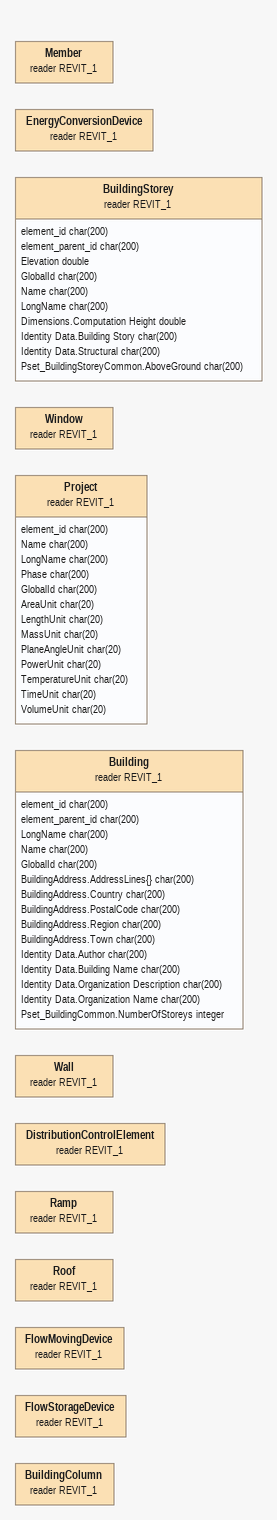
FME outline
Member (reader REVIT_1)
EnergyConversionDevice (reader REVIT_1)
BuildingStorey (reader REVIT_1)
    attributes: element_id char(200), element_parent_id char(200), Elevation double, GlobalId char(200), Name char(200), LongName char(200), Dimensions.Computation Height double, Identity Data.Building Story char(200), Identity Data.Structural char(200), Pset_BuildingStoreyCommon.AboveGround char(200)
Window (reader REVIT_1)
Project (reader REVIT_1)
    attributes: element_id char(200), Name char(200), LongName char(200), Phase char(200), GlobalId char(200), AreaUnit char(20), LengthUnit char(20), MassUnit char(20), PlaneAngleUnit char(20), PowerUnit char(20), TemperatureUnit char(20), TimeUnit char(20), VolumeUnit char(20)
Building (reader REVIT_1)
    attributes: element_id char(200), element_parent_id char(200), LongName char(200), Name char(200), GlobalId char(200), BuildingAddress.AddressLines{} char(200), BuildingAddress.Country char(200), BuildingAddress.PostalCode char(200), BuildingAddress.Region char(200), BuildingAddress.Town char(200), Identity Data.Author char(200), Identity Data.Building Name char(200), Identity Data.Organization Description char(200), Identity Data.Organization Name char(200), Pset_BuildingCommon.NumberOfStoreys integer
Wall (reader REVIT_1)
DistributionControlElement (reader REVIT_1)
Ramp (reader REVIT_1)
Roof (reader REVIT_1)
FlowMovingDevice (reader REVIT_1)
FlowStorageDevice (reader REVIT_1)
BuildingColumn (reader REVIT_1)
